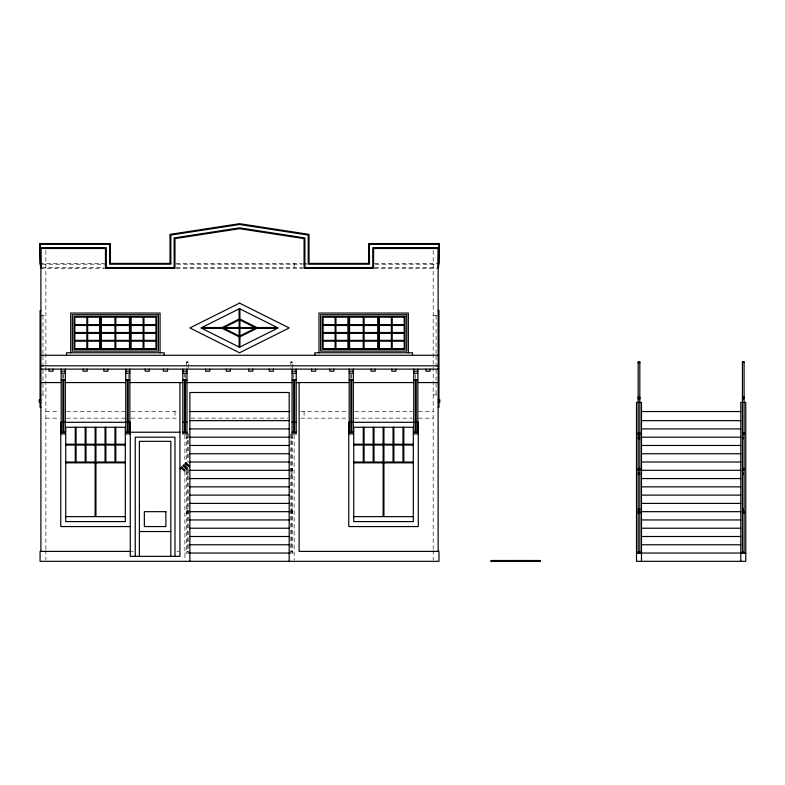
<?xml version="1.0" encoding="UTF-8"?>
<svg xmlns="http://www.w3.org/2000/svg" width="785" height="785" viewBox="0 0 785 785"><rect width="100%" height="100%" fill="white"/><g stroke="black" fill="none" stroke-linecap="round" stroke-linejoin="round"><path stroke-width="0.59" stroke-dasharray="3.92 2.94" d="M39.662 263.397L104.336 263.397M176.095 263.397L302.166 263.397M303.285 263.397L306.964 263.397M374.396 263.397L438.354 263.397M42.115 264.221L104.582 264.221M176.851 264.221L301.931 264.221M303.147 264.221L306.827 264.221M375.279 264.221L436.529 264.221M41.713 267.538L104.179 267.538M176.174 267.538L302.608 267.538M374.798 267.538L436.107 267.538M40.496 268.362L104.572 268.362M176.301 268.362L302.686 268.362M374.347 268.362L436.921 268.362M433.183 315.413L438.972 315.413M40.074 315.531L45.873 315.531M186.555 362.062L188.214 362.062M290.833 362.062L292.491 362.062M186.555 362.709L188.214 362.709M290.833 362.709L292.491 362.709M40.074 394.983L45.873 394.983M433.183 394.855L438.972 394.855M45.873 411.536L59.356 411.536M66.578 411.536L125.041 411.536M131.124 411.536L178.283 411.536M300.763 411.536L347.922 411.536M354.741 411.536L412.478 411.536M418.474 411.536L433.183 411.536M45.873 418.16L59.356 418.16M66.578 418.16L125.041 418.16M131.124 418.16L178.283 418.16M191.098 418.16L287.958 418.16M300.763 418.16L347.922 418.16M354.741 418.16L412.478 418.16M418.474 418.16L433.183 418.16M290.833 434.713L291.667 434.713L291.667 551.727M186.555 437.441L188.214 437.441M290.833 437.441L292.491 437.441M186.555 438.766L188.214 438.766M290.833 438.766L292.491 438.766M290.833 468.419L292.491 468.419M290.833 469.067L292.491 469.067M290.833 469.744L292.491 469.744M290.833 470.392L292.491 470.392M186.555 473.12L188.214 473.12M290.833 473.12L292.491 473.12M186.555 474.434L188.214 474.434M290.833 474.434L292.491 474.434M186.555 508.788L188.214 508.788M290.833 508.788L292.491 508.788M186.555 510.113L188.214 510.113M290.833 510.113L292.491 510.113M186.555 511.359L188.214 511.359M290.833 511.359L292.491 511.359M186.555 512.006L188.214 512.006M290.833 512.006L292.491 512.006M186.555 512.497L188.214 512.497M290.833 512.497L292.491 512.497M186.555 513.331L188.214 513.331M290.833 513.331L292.491 513.331M131.281 551.394L133.264 551.394M176.959 551.394L178.951 551.394M186.555 551.727L188.214 551.727M290.833 551.727L292.491 551.727M184.907 553.052L188.881 553.052M289.184 553.052L294.149 553.052M436.077 315.413L436.077 354.3M436.077 355.958L436.077 394.855M433.183 250.543L433.183 549.088M433.183 550.314L433.183 560.107M415.383 374.524L415.383 378.978M351.66 374.396L351.66 378.949M350.836 374.396L350.836 378.949M304.08 411.536L304.08 418.16M294.149 263.397L294.149 268.362M294.149 435.135L294.149 560.147M293.727 374.396L293.727 378.949M292.491 368.096L292.491 361.875L290.833 361.875L290.833 368.096M292.491 434.066L292.491 553.052M290.833 434.066L290.833 553.052M188.214 368.096L188.214 361.875L186.555 361.875L186.555 368.096M188.214 433.389L188.214 462.493M188.214 469.067L188.214 553.052M187.389 433.389L187.389 461.276M187.389 469.067L187.389 551.727M186.555 434.713L186.555 461.315M186.555 470.392L186.555 553.052M185.319 374.396L185.319 378.949M184.907 435.135L184.907 461.207M184.907 471.608L184.907 560.147M184.495 373.258L184.495 378.949M174.976 411.536L174.976 418.16M128.22 374.524L128.22 378.978M63.663 374.396L63.663 378.949M62.839 374.396L62.839 378.949M45.873 250.543L45.873 549.088M45.873 550.314L45.873 560.107M42.979 315.531L42.979 354.427M42.979 356.086L42.979 394.983"/><path stroke-width="1.18" d="M185.77 467.605L185.181 468.194L186.349 469.361L187.517 468.194L185.181 465.858L184.593 466.437L184.014 464.681L182.836 465.858L186.349 468.194M239.935 335.911L255.047 328.365L239.935 328.365L239.935 347.019M239.935 336.843L256.891 328.365L277.252 328.365M527.971 560.51L528.079 561.324M503.254 560.5L503.254 561.324M39.662 244.361L109.596 244.361L109.596 264.221L170.836 264.221L170.836 235.078L239.523 224.51L308.211 235.078L308.211 264.221L369.45 264.221L369.45 244.361L439.384 244.361M40.074 247.677L106.289 247.677L106.289 267.538L174.142 267.538L174.142 237.914L239.523 227.856L304.904 237.914L304.904 267.538L372.767 267.538L372.767 247.677L438.972 247.677M40.496 248.502L105.455 248.502L105.455 268.362L174.976 268.362L174.976 238.63L239.523 228.7L304.08 238.63L304.08 268.362L373.591 268.362L373.591 248.502L438.56 248.502M170.865 263.397L110.42 263.397L110.42 243.536L39.662 243.536L40.074 264.221M369.5 263.397L309.045 263.397L309.045 234.372L239.523 223.676L170.011 234.372L170.011 263.397M438.972 264.221L439.384 243.536L368.626 243.536L368.626 263.397M40.496 267.538L40.074 244.361M438.56 267.538L438.972 244.361M40.908 268.362L40.496 247.677M438.148 268.362L438.56 247.677M438.148 310.438L438.972 310.438L438.972 399.82M40.908 310.566L40.074 310.566L40.074 399.948M201.804 327.531L222.155 327.531L239.111 319.053L239.111 308.878M277.252 327.531L256.891 327.531L239.935 319.053L239.935 308.878M201.804 328.365L222.155 328.365L239.111 336.843M40.908 355.262L438.148 355.262M638.166 362.062L639.824 362.062M742.443 362.062L744.092 362.062M638.166 362.709L639.824 362.709M742.443 362.709L743.267 362.709M40.908 365.81L438.148 365.81M40.908 369.117L438.148 369.117M61.181 371.187L65.322 371.187M125.728 371.187L129.868 371.187M182.836 371.187L186.977 371.187M292.079 371.187L296.21 371.187M349.178 371.187L353.319 371.187M413.734 371.187L417.865 371.187M61.181 373.258L65.322 373.258M125.728 373.258L129.868 373.258M182.836 373.258L186.977 373.258M292.079 373.258L296.21 373.258M349.178 373.258L353.319 373.258M413.734 373.258L417.865 373.258M61.181 380.087L65.322 380.087M125.728 380.087L129.868 380.087M182.836 380.087L186.977 380.087M292.079 380.087L296.21 380.087M349.178 380.087L353.319 380.087M413.734 380.087L417.865 380.087M40.908 382.57L61.181 382.57M65.322 382.57L125.728 382.57M129.868 382.57L182.836 382.57M186.977 382.57L292.079 382.57M296.21 382.57L349.178 382.57M353.319 382.57L413.734 382.57M417.865 382.57L438.148 382.57M638.166 397.073L639.824 397.073M742.443 397.073L744.092 397.073M638.166 397.72L639.824 397.72M742.443 397.72L743.267 397.72M638.166 398.397L639.824 398.397M742.443 398.397L744.092 398.397M638.166 399.045L639.824 399.045M742.443 399.045L743.267 399.045M438.148 399.82L439.796 399.82L439.796 402.303L438.148 402.303M40.908 399.948L39.25 399.948L39.25 402.43L40.908 402.43M743.267 402.43L740.785 402.43L740.785 561.324M744.092 402.43L745.75 402.43L745.75 561.324L636.507 561.324L636.507 402.43L641.473 402.43L641.473 561.324M438.148 407.268L438.972 407.268L438.972 402.303M40.908 407.395L40.074 407.395L40.074 402.43M189.273 411.536L289.773 411.536M641.473 411.536L740.785 411.536M189.872 420.642L289.184 420.642M641.473 420.642L740.785 420.642M182.836 422.291L186.977 422.291M292.079 422.291L296.21 422.291M189.872 428.914L289.184 428.914M641.473 428.914L740.785 428.914M61.181 432.221L65.322 432.221M125.728 432.221L129.868 432.221M130.281 432.221L179.942 432.221M182.836 432.221L186.977 432.221M292.079 432.221L296.21 432.221M349.178 432.221L353.319 432.221M413.734 432.221L417.865 432.221M638.166 432.741L639.824 432.741M742.443 432.741L744.092 432.741M638.166 433.389L639.824 433.389M742.443 433.389L743.267 433.389M638.166 434.066L639.824 434.066M742.443 434.066L744.092 434.066M638.166 434.713L639.824 434.713M742.443 434.713L743.267 434.713M189.872 437.186L289.184 437.186M641.473 437.186L740.785 437.186M638.166 437.441L639.824 437.441M742.443 437.441L743.267 437.441M638.166 438.766L639.824 438.766M742.443 438.766L743.267 438.766M65.734 444.222L75.252 444.222L75.252 427.256M125.315 444.222L115.797 444.222L115.797 427.256M353.731 444.222L363.249 444.222L363.249 427.256M413.312 444.222L403.804 444.222L403.804 427.256M65.734 445.056L75.252 445.056L75.252 462.022L65.734 462.022M125.315 445.056L115.797 445.056L115.797 462.022L125.315 462.022M353.731 445.056L363.249 445.056L363.249 462.022L353.731 462.022M413.312 445.056L403.804 445.056L403.804 462.022L413.312 462.022M189.872 445.468L289.184 445.468M641.473 445.468L740.785 445.468M189.872 453.74L289.184 453.74M641.473 453.74L740.785 453.74M189.872 462.022L289.184 462.022M641.473 462.022L740.785 462.022M65.734 462.846L125.315 462.846M353.731 462.846L413.312 462.846M638.166 468.419L639.824 468.419M742.443 468.419L744.092 468.419M638.166 469.067L639.824 469.067M742.443 469.067L743.267 469.067M638.166 469.744L639.824 469.744M742.443 469.744L744.092 469.744M189.872 470.293L289.184 470.293M638.166 470.392L639.824 470.392M641.473 470.293L740.785 470.293M742.443 470.392L743.267 470.392M638.166 473.12L639.824 473.12M742.443 473.12L743.267 473.12M638.166 474.434L639.824 474.434M742.443 474.434L743.267 474.434M189.872 478.565L289.184 478.565M641.473 478.565L740.785 478.565M189.872 486.847L289.184 486.847M641.473 486.847L740.785 486.847M189.872 495.119L289.184 495.119M641.473 495.119L740.785 495.119M189.872 503.401L289.184 503.401M641.473 503.401L740.785 503.401M638.166 508.788L639.824 508.788M742.443 508.788L743.267 508.788M638.166 510.113L639.824 510.113M742.443 510.113L743.267 510.113M638.166 511.359L639.824 511.359M742.443 511.359L744.092 511.359M189.872 511.673L289.184 511.673M641.473 511.673L740.785 511.673M638.166 512.006L639.824 512.006M742.443 512.006L743.267 512.006M638.166 512.497L639.824 512.497M742.443 512.497L744.092 512.497M638.166 513.331L639.824 513.331M742.443 513.331L744.092 513.331M65.734 516.638L95.113 516.638L95.113 462.846M125.315 516.638L95.937 516.638L95.937 462.846M353.731 516.638L383.109 516.638L383.109 462.846M413.312 516.638L383.934 516.638L383.934 462.846M189.872 519.945L289.184 519.945M641.473 519.945L740.785 519.945M130.281 526.568L60.769 526.568L60.769 422.291L130.281 422.291L130.281 556.359L179.942 556.359L179.942 382.57M189.872 528.226L289.184 528.226M641.473 528.226L740.785 528.226M139.387 531.533L170.836 531.533M189.872 536.498L289.184 536.498M641.473 536.498L740.785 536.498M189.872 544.77L289.184 544.77M641.473 544.77L740.785 544.77M130.281 551.394L40.074 551.394L40.074 561.324L438.972 561.324L438.972 551.394L299.114 551.394L299.114 382.57M638.166 551.727L639.824 551.727M742.443 551.727L743.267 551.727M189.872 553.052L289.184 553.052M636.507 553.052L745.75 553.052M239.111 335.911L224.01 328.365L239.111 328.365L239.111 347.019M186.045 463.817L186.634 464.396M744.092 553.052L744.092 361.875L742.443 361.875L742.443 553.052M639.824 553.052L639.824 361.875L638.166 361.875L638.166 553.052M539.364 560.5L539.364 561.324M521.878 560.5L521.878 561.324M518.777 560.5L518.777 561.324M515.666 560.5L515.666 561.324M512.566 560.5L512.566 561.324M509.465 560.5L509.465 561.324M491.969 560.5L491.969 561.324M438.148 248.502L438.148 551.394M430.072 369.117L430.072 371.187L425.941 371.187L425.941 369.117M417.865 369.117L417.865 433.879L413.734 433.879L413.734 369.117M416.217 379.704L416.217 432.221M415.383 379.704L415.383 432.221M412.488 355.262L412.488 352.779L314.834 352.779L314.834 355.262M408.347 352.779L408.347 313.048L318.975 313.048L318.975 352.779M402.97 427.256L402.97 444.222L393.874 444.222L393.874 427.256M395.934 369.117L395.934 371.187L391.803 371.187L391.803 369.117M393.04 427.256L393.04 444.222L374.003 444.222L374.003 427.256M383.934 427.256L383.934 444.222M383.109 427.256L383.109 444.222M378.556 316.365L378.556 349.462M375.25 369.117L375.25 371.187L371.109 371.187L371.109 369.117M373.179 427.256L373.179 444.222L364.073 444.222L364.073 427.256M353.319 369.117L353.319 433.879L349.178 433.879L349.178 369.117M351.66 379.704L351.66 432.221M350.836 379.704L350.836 432.221M348.766 316.365L348.766 349.462M333.87 369.117L333.87 371.187L329.729 371.187L329.729 369.117M315.658 369.117L315.658 371.187L311.527 371.187L311.527 369.117M296.21 369.117L296.21 433.879L292.079 433.879L292.079 369.117M294.561 379.704L294.561 432.221M293.727 379.704L293.727 432.221M289.184 561.324L289.184 392.5L189.872 392.5L189.872 561.324M273.455 369.117L273.455 371.187L269.314 371.187L269.314 369.117M252.77 369.117L252.77 371.187L248.629 371.187L248.629 369.117M230.417 369.117L230.417 371.187L226.286 371.187L226.286 369.117M209.732 369.117L209.732 371.187L205.591 371.187L205.591 369.117M186.977 369.117L186.977 433.879L182.836 433.879L182.836 369.117M185.319 379.704L185.319 432.221M184.495 379.704L184.495 432.221M174.976 556.359L174.976 437.186L135.246 437.186L135.246 556.359M170.836 556.359L170.836 441.327L139.387 441.327L139.387 556.359M167.529 369.117L167.529 371.187L163.388 371.187L163.388 369.117M164.212 355.262L164.212 352.779L66.558 352.779L66.558 355.262M160.081 352.779L160.081 313.048L70.699 313.048L70.699 352.779M149.317 369.117L149.317 371.187L145.176 371.187L145.176 369.117M143.94 317.189L143.94 324.637L155.94 324.637L155.94 317.189L131.115 317.189L131.115 324.637L143.115 324.637L143.115 317.189M130.281 316.365L130.281 349.462M129.868 369.117L129.868 433.879L125.728 433.879L125.728 369.117M128.22 379.704L128.22 432.221M127.386 379.704L127.386 432.221M114.973 427.256L114.973 444.222L105.867 444.222L105.867 427.256M107.938 369.117L107.938 371.187L103.797 371.187L103.797 369.117M105.043 427.256L105.043 444.222L95.937 444.222L95.937 427.256M100.49 316.365L100.49 349.462M95.113 427.256L95.113 444.222L86.007 444.222L86.007 427.256M87.253 369.117L87.253 371.187L83.112 371.187L83.112 369.117M85.182 427.256L85.182 444.222L76.076 444.222L76.076 427.256M65.322 369.117L65.322 433.879L61.181 433.879L61.181 369.117M63.663 379.704L63.663 432.221M62.839 379.704L62.839 432.221M53.115 369.117L53.115 371.187L48.974 371.187L48.974 369.117M40.908 248.502L40.908 551.394M181.669 467.026L180.216 468.478L180.795 469.067L181.669 468.194L184.593 471.118L185.181 470.539L181.669 467.026M186.045 462.64L184.877 463.817L188.979 466.741L189.558 466.153L186.045 462.64M239.523 303.118L189.872 327.953L239.523 352.779L289.184 327.953L239.523 303.118M239.523 308.672L200.97 327.953L239.523 347.225L278.076 327.953L239.523 308.672M239.111 319.986L224.01 327.531L239.111 327.531L239.111 319.986M158.423 314.707L72.357 314.707L72.357 351.121L158.423 351.121L158.423 314.707M406.699 314.707L320.623 314.707L320.623 351.121L406.699 351.121L406.699 314.707M156.764 316.365L74.006 316.365L74.006 349.462L156.764 349.462L156.764 316.365M405.04 316.365L322.282 316.365L322.282 349.462L405.04 349.462L405.04 316.365M86.841 317.189L74.84 317.189L74.84 324.637L86.841 324.637L86.841 317.189M99.666 317.189L87.665 317.189L87.665 324.637L99.666 324.637L99.666 317.189M114.973 317.189L101.314 317.189L101.314 324.637L114.973 324.637L114.973 317.189M129.456 317.189L115.797 317.189L115.797 324.637L129.456 324.637L129.456 317.189M335.107 317.189L323.106 317.189L323.106 324.637L335.107 324.637L335.107 317.189M347.941 317.189L335.941 317.189L335.941 324.637L347.941 324.637L347.941 317.189M363.249 317.189L349.59 317.189L349.59 324.637L363.249 324.637L363.249 317.189M377.732 317.189L364.073 317.189L364.073 324.637L377.732 324.637L377.732 317.189M391.381 317.189L379.39 317.189L379.39 324.637L391.381 324.637L391.381 317.189M404.216 317.189L392.215 317.189L392.215 324.637L404.216 324.637L404.216 317.189M86.841 325.461L74.84 325.461L74.84 332.497L86.841 332.497L86.841 325.461M99.666 325.461L87.665 325.461L87.665 332.497L99.666 332.497L99.666 325.461M114.973 325.461L101.314 325.461L101.314 332.497L114.973 332.497L114.973 325.461M129.456 325.461L115.797 325.461L115.797 332.497L129.456 332.497L129.456 325.461M143.115 325.461L131.115 325.461L131.115 332.497L143.115 332.497L143.115 325.461M155.94 325.461L143.94 325.461L143.94 332.497L155.94 332.497L155.94 325.461M335.107 325.461L323.106 325.461L323.106 332.497L335.107 332.497L335.107 325.461M347.941 325.461L335.941 325.461L335.941 332.497L347.941 332.497L347.941 325.461M363.249 325.461L349.59 325.461L349.59 332.497L363.249 332.497L363.249 325.461M377.732 325.461L364.073 325.461L364.073 332.497L377.732 332.497L377.732 325.461M391.381 325.461L379.39 325.461L379.39 332.497L391.381 332.497L391.381 325.461M404.216 325.461L392.215 325.461L392.215 332.497L404.216 332.497L404.216 325.461M255.047 327.531L239.935 327.531L239.935 319.986L255.047 327.531M86.841 333.331L74.84 333.331L74.84 340.366L86.841 340.366L86.841 333.331M99.666 333.331L87.665 333.331L87.665 340.366L99.666 340.366L99.666 333.331M114.973 333.331L101.314 333.331L101.314 340.366L114.973 340.366L114.973 333.331M129.456 333.331L115.797 333.331L115.797 340.366L129.456 340.366L129.456 333.331M143.115 333.331L131.115 333.331L131.115 340.366L143.115 340.366L143.115 333.331M155.94 333.331L143.94 333.331L143.94 340.366L155.94 340.366L155.94 333.331M335.107 333.331L323.106 333.331L323.106 340.366L335.107 340.366L335.107 333.331M347.941 333.331L335.941 333.331L335.941 340.366L347.941 340.366L347.941 333.331M363.249 333.331L349.59 333.331L349.59 340.366L363.249 340.366L363.249 333.331M377.732 333.331L364.073 333.331L364.073 340.366L377.732 340.366L377.732 333.331M391.381 333.331L379.39 333.331L379.39 340.366L391.381 340.366L391.381 333.331M404.216 333.331L392.215 333.331L392.215 340.366L404.216 340.366L404.216 333.331M86.841 341.19L74.84 341.19L74.84 348.638L86.841 348.638L86.841 341.19M99.666 341.19L87.665 341.19L87.665 348.638L99.666 348.638L99.666 341.19M114.973 341.19L101.314 341.19L101.314 348.638L114.973 348.638L114.973 341.19M129.456 341.19L115.797 341.19L115.797 348.638L129.456 348.638L129.456 341.19M143.115 341.19L131.115 341.19L131.115 348.638L143.115 348.638L143.115 341.19M155.94 341.19L143.94 341.19L143.94 348.638L155.94 348.638L155.94 341.19M335.107 341.19L323.106 341.19L323.106 348.638L335.107 348.638L335.107 341.19M347.941 341.19L335.941 341.19L335.941 348.638L347.941 348.638L347.941 341.19M363.249 341.19L349.59 341.19L349.59 348.638L363.249 348.638L363.249 341.19M377.732 341.19L364.073 341.19L364.073 348.638L377.732 348.638L377.732 341.19M391.381 341.19L379.39 341.19L379.39 348.638L391.381 348.638L391.381 341.19M404.216 341.19L392.215 341.19L392.215 348.638L404.216 348.638L404.216 341.19M418.287 422.291L348.766 422.291L348.766 526.568L418.287 526.568L418.287 422.291M125.315 427.256L65.734 427.256L65.734 521.603L125.315 521.603L125.315 427.256M413.312 427.256L353.731 427.256L353.731 521.603L413.312 521.603L413.312 427.256M85.182 445.056L76.076 445.056L76.076 462.022L85.182 462.022L85.182 445.056M95.113 445.056L86.007 445.056L86.007 462.022L95.113 462.022L95.113 445.056M105.043 445.056L95.937 445.056L95.937 462.022L105.043 462.022L105.043 445.056M114.973 445.056L105.867 445.056L105.867 462.022L114.973 462.022L114.973 445.056M373.179 445.056L364.073 445.056L364.073 462.022L373.179 462.022L373.179 445.056M383.109 445.056L374.003 445.056L374.003 462.022L383.109 462.022L383.109 445.056M393.04 445.056L383.934 445.056L383.934 462.022L393.04 462.022L393.04 445.056M402.97 445.056L393.874 445.056L393.874 462.022L402.97 462.022L402.97 445.056M165.87 511.673L144.352 511.673L144.352 526.568L165.87 526.568L165.87 511.673M540.492 560.5L490.841 560.5L490.841 561.324L540.492 561.324L540.492 560.5"/></g></svg>
